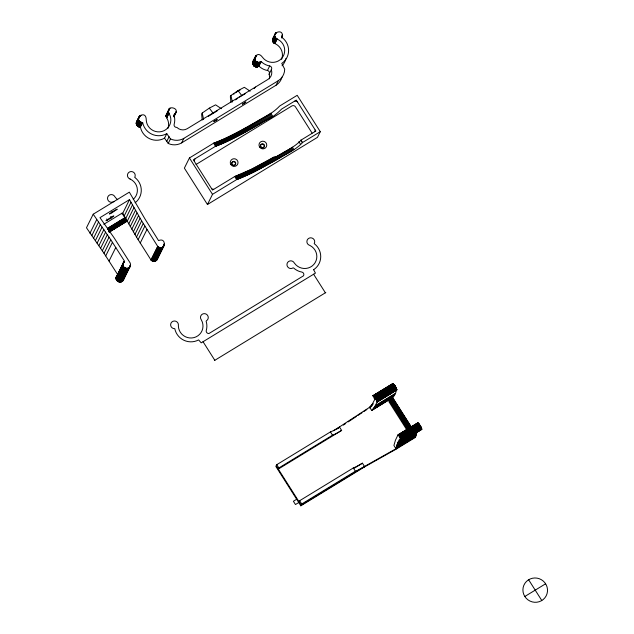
<?xml version="1.0" encoding="UTF-8"?>
<svg xmlns="http://www.w3.org/2000/svg" width="634" height="634" viewBox="0 0 634 634"><rect width="100%" height="100%" fill="white"/><g stroke="black" fill="none" stroke-linecap="round" stroke-linejoin="round"><path stroke-width="0.95" d="M166.782 133.631L166.488 133.798A16.254 15.945 26.4 0 1 142.674 122.631C131.254 120.42 146.153 107.899 146.256 120.032A12.355 12.117 26.4 0 0 161.916 131.476A12.355 12.117 26.4 0 0 169.286 113.93C164.055 103.794 182.711 107.764 173.906 114.865L174.017 115.19A16.254 15.945 26.4 0 1 174.152 124.28A2.473 2.425 26.4 0 0 176.87 127.394A8.361 8.202 26.4 0 0 187.22 128.71L267.952 79.416A8.361 8.202 26.4 0 0 271.328 69.724A2.473 2.425 26.4 0 0 269.68 65.96A16.254 15.945 26.4 0 1 261.422 61.823L261.176 61.585C250.795 66.213 255.431 48.002 262.357 57.1A12.355 12.117 26.4 0 0 281.662 58.368A12.355 12.117 26.4 0 0 278.112 39.53C267.128 34.181 285.015 26.39 282.075 37.525A16.254 15.945 26.4 0 1 281.765 63.416L284.698 69.185A14.202 13.932 26.4 0 1 278.294 80.708L276.052 85.233L181.593 142.904A14.202 13.932 26.4 0 1 168.224 143.442L164.531 138.157L166.782 133.631L170.475 138.917L168.224 143.442M142.666 122.568L140.36 127.101L138.386 126.665L136.881 125.326L136.247 123.424L136.572 121.665L137.832 120.127M123.82 278.675C123.02 285.165 112.749 280.664 116.957 275.671M93.214 214.205L110.768 239.747L124.605 261.311C117.345 267.477 132.68 272.39 130.263 263.126L114.049 237.742L99.966 217.66L129.518 199.615L141.659 220.886L157.715 246.364C165.102 252.609 167.392 236.878 158.555 240.587L144.948 218.881L129.336 192.15L93.214 214.205L86.478 227.78L104.031 253.323L117.353 274.07M167.004 113.399L166.108 115.792L167.043 118.455A12.355 12.117 26.4 0 1 167.97 128.322M261.176 61.585L258.934 66.11C255.304 69.304 250.089 63.178 253.901 60.175M126.562 221.361L109.135 232.099L126.538 221.504L125.611 218.944L122.021 213.183L103.778 224.317M372.126 405.728L369.67 407.234L371.746 410.515L374.488 407.202L377.151 402.011L375.486 398.366L373.077 395.521L374.702 399.555L372.412 403.921L369.67 407.234L333.65 430.74M421.341 429.369C422.49 428.743 419.336 423.9 417.782 422.838L397.993 434.869L395.434 440.21L393.92 445.464L395.996 448.745L395.664 449.419L364.17 467.131L300.833 505.805L275.885 466.481L276.781 464.674L330.433 431.912A13.441 1.371 -32.4 0 0 339.562 427.134L341.639 430.407L278.294 469.081L278.857 467.947L332.509 435.193A13.441 1.371 -32.4 0 0 341.639 430.407M281.591 59.406A12.355 12.117 26.4 0 0 275.869 44.055C272.977 43.429 271.32 39.57 273.579 37.374M300.833 505.805L301.729 503.998L355.381 471.236A13.441 1.371 -32.4 0 0 364.51 466.458L395.996 448.745L397.51 443.491L399.666 438.894L402.107 441.407L400.442 437.706L398.033 434.861L417.877 422.878M395.664 449.419L415.365 437.397L416.99 432.063M274.966 157.541C283.755 151.827 294.255 147.706 301.229 139.979L314.25 132.015A1.95 1.918 26.4 0 0 314.852 129.376L297.679 102.296A2.599 2.552 26.4 0 0 294.105 101.448L281.623 109.064C277.232 113.446 272.572 117.472 266.24 120.151C249.812 129.669 233.399 139.623 215.536 146.264L195.526 158.476A2.599 2.552 26.4 0 0 194.725 161.995L211.487 188.425A1.95 1.91 26.4 0 0 214.173 189.059L234.754 176.506L251.492 169.223L274.625 156.733L276.567 159.792C285.443 154.22 295.793 150.044 302.759 142.381L320.273 131.69L297.195 95.314L279.681 106.005C274.974 111.061 268.99 114.889 262.468 118.178C246.626 127.299 230.808 136.841 213.595 143.205L189.431 157.961L184.375 168.137L207.453 204.513L317.46 137.348L320.273 131.69M126.538 221.504L125.08 219.213M242.529 104.142L245.802 102.066M245.826 102.098L242.545 104.174M391.447 398.485C397.027 394.681 398.287 386.003 392.644 383.847M136.429 122.037L139.218 116.45M136.286 122.624L139.472 116.141M136.247 123.02L139.757 115.856M136.247 123.226L140.074 115.602M136.247 123.424L138.497 118.899M138.743 118.51L140.241 115.491M136.294 123.828L138.513 119.105M136.334 124.026L138.577 119.501M136.381 124.216L138.632 119.699M136.445 124.415L138.688 119.889M140.217 116.64L140.962 115.134M136.508 124.605L138.759 120.08M136.587 124.787L138.838 120.262M136.675 124.969L138.925 120.452M136.778 125.152L139.02 120.626M136.881 125.326L139.131 120.801M136.999 125.492L139.242 120.967M137.126 125.651L139.369 121.126M137.261 125.801L139.504 121.284M137.396 125.952L139.646 121.427M137.546 126.095L139.797 121.57M137.705 126.221L139.948 121.696M137.863 126.348L140.114 121.823M138.03 126.467L140.28 121.942M138.204 126.57L140.455 122.045M138.386 126.665L140.637 122.14M138.569 126.76L140.819 122.235M138.759 126.832L141.01 122.314M138.949 126.903L141.2 122.378M139.147 126.966L141.39 122.441M139.345 127.014L141.588 122.489M139.543 127.054L141.794 122.528M139.749 127.077L141.992 122.552M139.948 127.093L142.198 122.568M140.154 127.101L142.404 122.576M89.941 233.241L96.677 219.665M91.756 235.713L98.492 222.138M93.555 238.202L100.291 224.626M95.338 240.698L102.074 227.123M97.105 243.202L103.841 229.627M98.856 245.715L105.593 232.139M166.203 114.992L169.119 109.032M166.132 115.388L169.524 108.58M166.116 115.594L169.674 108.446M166.108 115.99L169.991 108.2M100.592 248.243L107.336 234.667M166.124 116.196L168.367 111.671M166.148 116.394L168.39 111.869M166.179 116.593L168.43 112.067M166.227 116.791L168.478 112.266M166.282 116.981L168.533 112.456M166.346 117.179L168.596 112.654M166.425 117.361L168.668 112.836M166.512 117.544L168.755 113.018M166.607 117.726L168.85 113.201M166.71 117.9L168.953 113.375M102.32 250.779L109.056 237.203M122.021 213.183L121.688 213.856L122.782 213.19L129.518 199.615M104.031 253.323L110.768 239.747M173.74 116.046L175 113.534M157.779 257.142C158.302 260.748 153.166 262.777 150.979 259.94L136.508 237.076L124.24 215.877L130.984 202.301M173.882 115.998L176.125 111.473M173.859 116.402L175.745 112.432M173.859 116.727L176.038 112.273M173.906 116.799L175.927 112.654M105.727 255.874L112.464 242.299M125.722 218.556L132.458 204.98M166.837 141.263L169.088 136.738M127.22 221.234L133.956 207.659M109.064 261.01L115.808 247.434M128.726 223.897L135.462 210.322M130.255 226.544L136.992 212.976M131.793 229.191L138.529 215.615M133.354 231.83L140.09 218.254M134.923 234.461L141.659 220.886M181.593 142.904L183.844 138.378L278.294 80.708M116.157 277.272L123.693 262.096M116.085 277.668L123.971 261.802M116.062 278.064L124.121 261.668M116.062 278.271L122.798 264.695M123.012 264.085L124.438 261.422M136.508 237.076L143.252 223.501M116.077 278.469L122.814 264.893M116.101 278.667L122.837 265.099M116.133 278.873L122.877 265.297M116.18 279.063L122.917 265.495M116.236 279.261L122.972 265.686M116.299 279.451L123.044 265.876M116.379 279.642L123.115 266.066M116.466 279.824L123.202 266.248M116.561 280.006L123.297 266.431M116.664 280.18L123.4 266.605M116.775 280.347L123.511 266.771M116.902 280.513L123.638 266.938M117.028 280.672L123.765 267.096M117.171 280.814L123.907 267.247M117.314 280.957L124.05 267.389M117.464 281.092L124.209 267.524M138.117 239.692L144.853 226.116M117.631 281.219L124.367 267.651M117.797 281.337L124.533 267.77M117.964 281.448L124.708 267.873M118.146 281.551L124.882 267.976M118.328 281.647L125.064 268.071M118.518 281.726L125.255 268.15M221.401 108.707L215.615 104.84L209.315 108.129L202.222 113.018L201.628 114.223L202.246 120M118.709 281.797L125.445 268.222M118.899 281.861L125.643 268.285M119.097 281.916L125.841 268.341M119.295 281.956L126.039 268.38M119.501 281.987L126.237 268.412M119.707 282.003L126.443 268.436M119.905 282.019L126.649 268.444M120.111 282.019L126.848 268.444M120.317 282.011L127.054 268.436M120.515 281.987L127.252 268.412M120.714 281.956L127.458 268.38M120.92 281.916L127.656 268.341M140.225 243.06L146.961 229.492M121.11 281.861L127.854 268.285M121.308 281.797L128.044 268.222M121.498 281.726L128.234 268.15M121.68 281.647L128.599 267.976M122.037 281.456L128.773 267.881M122.203 281.345L128.94 267.77M122.37 281.227L130.58 264.703M122.671 280.965L130.572 264.901M122.948 280.672L130.525 265.297M123.297 280.18L130.382 265.884M250.121 91.169L244.336 87.31L238.035 90.599L230.942 95.488L230.348 96.693L230.966 102.47M150.979 259.94L157.715 246.364M151.114 260.091L157.858 246.515M151.264 260.233L158.001 246.658M233.835 94.276L234.033 93.872M151.415 260.368L158.151 246.792M151.574 260.495L158.318 246.919M151.74 260.614L158.484 247.038M151.914 260.725L158.658 247.149M152.097 260.828L158.833 247.252M152.279 260.915L159.015 247.339M152.461 260.994L159.205 247.426M152.659 261.073L159.396 247.498M152.849 261.129L159.586 247.561M153.048 261.184L159.784 247.609M153.246 261.224L159.99 247.648M153.452 261.256L160.188 247.68M153.65 261.279L160.394 247.704M252.855 61.625L255.375 56.561M153.856 261.287L160.592 247.712M252.673 62.195L255.724 56.077M252.609 62.592L256.001 55.784M154.062 261.287L160.798 247.72M252.586 62.996L256.302 55.523M154.26 261.279L161.004 247.704M252.586 63.194L256.469 55.404M154.466 261.256L161.202 247.688M252.601 63.4L254.844 58.875M255.51 57.559L256.635 55.293M252.657 63.796L254.868 59.073M154.664 261.232L161.408 247.656M252.704 63.994L254.947 59.469M154.862 261.184L161.607 247.609M252.76 64.185L255.003 59.659M155.061 261.137L161.797 247.561M155.251 261.073L161.995 247.498M252.823 64.383L255.074 59.858M155.441 261.002L162.185 247.426M252.903 64.565L255.145 60.04M155.631 260.915L162.367 247.347M155.805 260.828L162.55 247.252M155.988 260.725L164.515 243.567M156.154 260.614L164.531 243.773M156.471 260.368L164.523 244.177M156.764 260.099L164.507 244.375M157.026 259.789L164.388 244.962M253.687 65.746L255.938 61.221M253.838 65.888L256.081 61.363M253.988 66.023L256.231 61.498M254.147 66.15L256.398 61.625M254.313 66.261L256.564 61.736M254.488 66.372L256.73 61.847M254.662 66.475L256.913 61.95M254.844 66.57L257.095 62.045M255.034 66.649L257.277 62.124M255.225 66.721L257.475 62.195M255.423 66.784L257.666 62.259M255.621 66.832L257.864 62.314M255.819 66.879L258.062 62.354M256.017 66.911L258.268 62.386M256.223 66.927L258.466 62.401M256.421 66.942L258.672 62.417M256.627 66.942L258.878 62.417M256.833 66.927L259.076 62.409M257.032 66.911L259.282 62.386M257.238 66.879L259.48 62.354M257.436 66.839L259.678 62.314M257.626 66.784L259.877 62.259M257.824 66.721L260.067 62.195M258.006 66.649L260.257 62.124M258.197 66.57L260.439 62.045M258.379 66.475L260.622 61.95M258.553 66.38L260.796 61.855M272.668 38.912L275.441 33.309M272.541 39.498L275.83 32.849M273.729 37.232L276.123 32.58M275.164 34.711L276.281 32.453M272.612 40.901L274.855 36.376M272.668 41.091L274.91 36.566M272.723 41.281L274.974 36.756M272.802 41.472L275.045 36.946M272.882 41.662L275.124 37.137M272.977 41.836L275.219 37.319M273.072 42.018L275.322 37.493M273.183 42.185L275.433 37.66M273.302 42.351L275.552 37.826M273.428 42.51L275.679 37.985M273.571 42.66L275.814 38.135M273.714 42.811L275.956 38.286M273.864 42.946L276.107 38.42M274.023 43.072L276.266 38.547M274.181 43.191L276.432 38.674M274.356 43.31L276.598 38.785M274.53 43.413L276.773 38.888M274.712 43.508L276.955 38.983M274.894 43.587L277.145 39.062M281.678 36.225L282.423 34.711M281.781 37.224L282.526 35.512M281.765 37.422L282.518 35.916M281.67 38.016L282.495 36.114M269.379 78.822A8.361 8.202 26.4 0 0 269.078 74.249A2.473 2.425 26.4 0 0 267.437 70.485L269.68 65.96M269.078 74.249L271.328 69.724M207.453 204.513L212.501 194.337L236.696 179.565L253.434 172.274L276.567 159.792M299.089 501.851L299.652 500.717L353.304 467.963A13.441 1.371 -32.4 0 0 362.426 463.177L364.51 466.458L364.17 467.131M339.562 427.134L337.534 428.838M369.67 407.234L369.329 407.916L370.969 406.909M411.117 426.666L392.929 397.993L390.132 399.896L388.856 401.576L407.052 430.256M254.179 88.554L255.462 87.072M117.092 275.521L117.536 275.116M167.281 113.106L167.748 112.725M111.529 217.874L113.851 215.964L112.226 216.463L105.965 220.783L111.529 217.874L110.696 216.566M235.483 92.873L236.926 91.882M208.332 116.315L217.224 110.887M235.483 99.863L237.837 98.238M239.406 97.16L245.104 93.792M213.698 189.265L212.525 190.065L211.891 188.884M343.295 425.121L345.736 423.504M348.177 421.895L356.308 416.514M357.941 415.444L362.006 412.75M363.631 411.68L366.888 409.524M294.62 101.202L296.292 100.109L297.314 101.844M313.616 269.704L313.893 269.529A16.254 15.945 26.4 0 0 314.202 243.63A3.899 3.828 26.4 0 0 311.983 238.019A3.899 3.828 26.4 0 0 306.919 241.078L306.983 242.481A3.899 3.828 26.4 0 0 309.463 245.247L310.24 245.643A12.355 12.117 26.4 0 1 313.798 264.473A12.355 12.117 26.4 0 1 294.485 263.213L294.327 263.031A3.899 3.828 26.4 0 0 289.215 261.168A3.899 3.828 26.4 0 0 287.273 266.153L288.066 267.326A3.899 3.828 26.4 0 0 292.924 267.96L293.55 267.928A16.254 15.945 26.4 0 0 301.808 272.065A2.473 2.425 26.4 0 1 303.456 275.838L208.998 333.5A2.473 2.425 26.4 0 1 206.28 330.393A16.254 15.945 26.4 0 0 206.145 321.295L206.446 320.756A3.899 3.828 26.4 0 0 208.015 316.2L207.286 314.987A3.899 3.828 26.4 0 0 201.881 314.488A3.899 3.828 26.4 0 0 201.319 319.813L201.414 320.035A12.355 12.117 26.4 0 1 194.044 337.589A12.355 12.117 26.4 0 1 178.384 326.145L178.376 325.282A3.899 3.828 26.4 0 0 176.934 321.882L175.689 321.2A3.899 3.828 26.4 0 0 170.649 324.307A3.899 3.828 26.4 0 0 174.73 328.681L174.802 328.737A16.254 15.945 26.4 0 0 198.616 339.903L201.216 342.843L315.439 273.111L313.584 269.64M196.08 164.452L291.854 105.973A2.599 2.552 26.4 0 1 295.428 106.821L312.087 133.077M107.487 228.351L124.906 217.724M107.598 228.525L125.009 217.898M107.701 228.7L125.112 218.072M107.804 228.882L125.223 218.247M107.907 229.056L125.318 218.421M108.002 229.231L125.421 218.595M108.105 229.405L125.516 218.77M108.192 229.571L125.611 218.944M108.287 229.746L125.698 219.11M108.374 229.912L125.786 219.277M108.454 230.079L125.873 219.443M108.541 230.237L125.952 219.602M108.612 230.396L126.031 219.76M108.683 230.546L126.103 219.919M108.755 230.697L126.166 220.069M108.81 230.839L126.229 220.212M108.874 230.982L126.285 220.347M108.921 231.117L126.34 220.481M108.969 231.236L126.388 220.608M109.008 231.362L126.428 220.727M109.048 231.473L126.459 220.838M109.08 231.576L126.491 220.949M109.127 231.767L126.523 221.044M109.143 231.925L126.554 221.218M214.387 360.564L325.821 292.528M372.935 395.679L392.866 383.515M372.935 395.806L392.985 383.57M372.958 395.965L393.112 383.665M373.481 395.751L393.183 383.721M373.553 395.822L393.342 383.863M373.719 395.981L393.421 383.95M373.806 396.076L393.516 384.046M373.901 396.171L393.603 384.141M373.997 396.282L393.698 384.252M374.092 396.393L393.793 384.363M374.195 396.519L393.896 384.489M374.29 396.646L393.999 384.616M374.401 396.781L394.102 384.751M374.504 396.916L394.205 384.893M374.615 397.066L394.316 385.036M374.718 397.217L394.427 385.187M374.829 397.367L394.53 385.337M374.94 397.526L394.641 385.496M375.051 397.692L394.752 385.662M375.162 397.859L394.863 385.829M375.273 398.025L394.974 385.995M375.383 398.2L395.085 386.169M375.486 398.366L395.196 386.336M375.597 398.54L395.299 386.51M375.7 398.715L395.402 386.685M375.803 398.897L395.513 386.867M375.907 399.071L395.608 387.041M376.01 399.246L395.711 387.216M376.105 399.42L395.806 387.39M376.2 399.586L395.901 387.556M376.287 399.761L395.988 387.731M376.374 399.927L396.076 387.897M376.461 400.094L396.163 388.063M376.541 400.252L396.242 388.222M376.612 400.411L396.321 388.38M376.683 400.569L396.393 388.539M376.754 400.72L396.456 388.69M376.818 400.862L396.519 388.832M376.873 400.997L396.575 388.967M376.929 401.132L396.63 389.102M376.976 401.259L396.678 389.228M377.016 401.377L396.718 389.347M377.048 401.488L396.757 389.458M371.778 404.841L373.418 403.842M377.079 401.599L396.789 389.569M377.127 401.79L396.829 389.759M377.151 401.948L396.844 389.839M377.151 402.011L396.852 389.981M370.407 406.497L372.047 405.498M375.439 405.546L395.141 393.516M375.074 406.22L394.784 394.189M374.789 406.719L394.491 394.689M374.488 407.202L394.189 395.172M374.179 407.67L393.88 395.64M373.862 408.122L393.563 396.091M373.529 408.558L393.231 396.527M373.196 408.978L392.898 396.947M372.847 409.382L392.549 397.352M372.491 409.778L392.192 397.748M371.746 410.515L391.828 398.12M398.231 434.94L418.068 423.005L398.366 435.035M398.437 435.09L418.218 423.132M398.596 435.241L418.297 423.211M398.675 435.32L418.385 423.29M398.762 435.415L418.472 423.385M398.857 435.51L418.559 423.488M398.952 435.621L418.654 423.591M399.048 435.74L418.749 423.71M399.151 435.859L418.852 423.829M399.254 435.986L418.955 423.956M399.357 436.121L419.058 424.091M399.46 436.263L419.161 424.233M399.571 436.406L419.272 424.376M296.672 499.251L293.391 501.256L295.468 504.537L298.749 502.532M399.674 436.557L419.383 424.526M399.785 436.707L419.486 424.677M399.896 436.866L419.597 424.835M400.006 437.032L419.708 425.002M400.117 437.198L419.819 425.168M400.228 437.365L419.93 425.335M400.339 437.539L420.041 425.509M400.442 437.706L420.152 425.676M400.553 437.88L420.255 425.85M400.656 438.054L420.366 426.032M400.759 438.237L420.469 426.206M400.862 438.411L420.572 426.381M400.965 438.585L420.667 426.555M401.06 438.76L420.762 426.73M401.156 438.926L420.857 426.904M401.243 439.1L420.952 427.07M401.33 439.267L421.039 427.237M353.986 468.336L362.426 463.177M401.417 439.433L421.119 427.403M401.496 439.592L421.198 427.562M398.231 441.771L400.696 440.265M401.576 439.75L421.277 427.72M401.647 439.909L421.348 427.879M401.71 440.059L421.412 428.029M401.774 440.202L421.475 428.172M397.74 442.904L421.531 428.307M401.885 440.471L421.586 428.441M401.932 440.598L421.634 428.568M397.51 443.491L401.615 440.987M401.972 440.717L421.673 428.687M402.035 440.939L421.713 428.806M401.56 441.335L421.769 429.004M397.288 444.093L421.8 429.178M401.766 441.494L421.808 429.258M401.877 441.549L421.808 429.376M397.074 444.711L416.776 432.681M396.868 445.345L416.578 433.315M396.678 445.995L416.379 433.965M396.496 446.661L416.197 434.631M364.51 466.458L301.166 505.124L276.218 465.8M396.321 447.342L416.023 435.312M396.155 448.032L415.856 436.002M395.996 448.745L415.706 436.715M524.817 596.491A12.355 12.117 26.4 0 0 546.12 595.952A12.355 12.117 26.4 0 0 534.716 577.978A12.355 12.117 26.4 0 0 524.817 596.491L545.612 583.787M164.531 138.157L164.246 138.323A16.254 15.945 26.4 0 1 140.431 127.157L140.423 127.093M195.074 158.825L193.338 159.816L194.472 161.48M275.037 157.383L275.576 157.081M314.654 131.69L315.891 131.008L315.098 129.93M237.647 91.383L240.056 90.123M135.129 202.777A16.254 15.945 26.4 0 0 134.757 177.377L134.709 177.346A3.899 3.828 26.4 0 0 133.013 171.957A3.899 3.828 26.4 0 0 127.743 173.859A3.899 3.828 26.4 0 0 130.018 178.994L130.216 179.057M130.018 178.994L130.224 179.097A12.355 12.117 26.4 0 1 133.219 199.33M258.934 66.11L259.179 66.348A16.254 15.945 26.4 0 0 267.437 70.485M114.112 201.675L113.811 201.477A3.899 3.828 26.4 0 1 108.62 201.073L107.835 199.892A3.899 3.828 26.4 0 1 109.769 194.915A3.899 3.828 26.4 0 1 114.889 196.778L115.047 196.96A12.355 12.117 26.4 0 0 117.734 199.718M238.035 90.599L241.76 95.536M209.315 108.129L213.04 113.074M300.936 140.162L302.466 142.563M300.841 140.225L302.363 142.626M298.891 141.667L300.397 144.1M270.781 113.177L272.723 116.236M292.337 147.151L293.859 149.553M269.854 113.74L271.788 116.799M291.402 147.714L292.924 150.123M268.919 114.31L270.861 117.369M290.475 148.285L291.997 150.686M267.992 114.873L269.933 117.932M289.548 148.839L291.069 151.249M267.065 115.428L269.006 118.487M288.621 149.402L290.142 151.803M266.145 115.982L268.087 119.041M287.693 149.957L289.223 152.358M265.218 116.537L267.16 119.596M286.774 150.512L288.296 152.913M264.299 117.092L266.24 120.151M285.855 151.058L287.376 153.468M263.387 117.639L265.321 120.698M284.935 151.605L286.457 154.014M262.468 118.178L264.41 121.237M284.024 152.152L285.546 154.553M261.557 118.724L263.498 121.776M283.113 152.691L284.634 155.1M260.645 119.255L262.587 122.314M282.201 153.23L283.723 155.631M259.742 119.794L261.683 122.853M281.29 153.761L282.819 156.17M258.838 120.317L260.78 123.376M280.387 154.292L281.916 156.693M257.935 120.848L259.877 123.907M279.491 154.823L281.013 157.224M257.039 121.371L258.981 124.43M278.595 155.338L280.117 157.747M256.152 121.887L258.086 124.946M277.7 155.861L279.222 158.262M255.256 122.402L257.198 125.461M276.812 156.376L278.334 158.777M254.377 122.909L256.31 125.968M253.489 123.416L255.431 126.475M252.617 123.915L254.559 126.974M273.753 157.232L275.695 160.291M251.746 124.415L253.679 127.474M272.882 157.731L274.815 160.79M250.874 124.906L252.815 127.965M272.01 158.223L273.951 161.282M250.01 125.397L251.952 128.456M271.146 158.714L273.088 161.773M249.154 125.881L251.096 128.94M270.29 159.197L272.232 162.256M248.298 126.356L250.24 129.415M269.434 159.673L271.376 162.732M247.45 126.832L249.392 129.891M268.586 160.148L270.528 163.207M246.602 127.299L248.544 130.358M267.738 160.624L269.68 163.675M245.77 127.767L247.712 130.826M266.906 161.084L268.848 164.143M244.938 128.227L246.88 131.286M266.074 161.543L268.016 164.602M244.106 128.678L246.047 131.737M265.242 161.995L267.183 165.054M243.29 129.13L245.231 132.189M264.426 162.447L266.367 165.506M528.637 579.761L541.801 600.517M242.473 129.574L244.415 132.633M263.609 162.89L265.551 165.95M241.665 130.01L243.607 133.069M262.801 163.326L264.743 166.385M240.865 130.445L242.798 133.505M262 163.762L263.934 166.821M240.064 130.873L242.006 133.933M261.2 164.19L263.142 167.249M239.272 131.293L241.213 134.353M260.408 164.61L262.349 167.669M238.495 131.713L240.429 134.773M259.631 165.03L261.565 168.089M237.718 132.126L239.652 135.185M258.854 165.442L260.788 168.501M236.95 132.53L238.883 135.589M258.086 165.846L260.019 168.906M236.181 132.926L238.122 135.985M257.317 166.243L259.258 169.302M235.428 133.322L237.37 136.381M256.564 166.639L258.506 169.698M234.683 133.711L236.625 136.762M255.819 167.027L257.761 170.086M233.938 134.091L235.88 137.15M255.074 167.408L257.016 170.467M233.209 134.463L235.151 137.523M254.345 167.78L256.287 170.839M232.48 134.836L234.422 137.887M253.616 168.153L255.557 171.212M231.767 135.193L233.708 138.252M252.903 168.509L254.844 171.568M231.053 135.549L232.995 138.608M252.189 168.866L254.131 171.925M230.356 135.898L232.298 138.957M251.492 169.223L253.434 172.274M229.659 136.247L231.6 139.306M250.795 169.563L252.736 172.622M228.977 136.579L230.919 139.638M250.113 169.896L252.055 172.955M228.295 136.912L230.237 139.971M249.431 170.229L251.373 173.288M227.63 137.237L229.571 140.296M248.766 170.554L250.707 173.613M392.755 398.097L410.943 426.769M392.581 398.2L411.292 427.696M226.972 137.554L228.914 140.613M248.108 170.871L250.05 173.93M313.608 274.229L325.385 292.797M392.414 398.31L411.117 427.807M392.24 398.421L410.951 427.918M392.066 398.532L410.777 428.029M391.899 398.643L410.087 427.316M226.322 137.863L228.264 140.922M247.458 171.18L249.4 174.239M391.733 398.754L409.921 427.427M391.566 398.865L409.754 427.538M391.4 398.976L410.111 428.465M391.241 399.087L409.952 428.576M225.68 138.172L227.622 141.231M246.816 171.489L248.758 174.548M391.083 399.19L409.279 427.863M390.932 399.301L409.128 427.974M390.79 399.404L409.501 428.893M225.046 138.466L226.988 141.525M246.182 171.782L248.124 174.841M390.647 399.507L409.358 428.996M390.504 399.61L409.215 429.099M390.378 399.705L409.089 429.202M390.251 399.8L408.962 429.297M224.42 138.759L226.362 141.818M245.556 172.076L247.498 175.135M390.132 399.896L408.32 428.568M390.021 399.983L408.209 428.655M389.918 400.062L408.106 428.743M389.815 400.149L408.011 428.822M389.728 400.22L407.916 428.901M223.81 139.044L225.752 142.095M244.946 172.361L246.888 175.42M389.648 400.3L407.765 429.044M389.506 400.426L408.217 429.923M389.45 400.49L407.591 429.218M389.363 400.593L407.519 429.313M223.2 139.314L225.141 142.373M244.336 172.63L246.277 175.689M222.605 139.583L224.547 142.642M243.741 172.9L245.683 175.959M222.019 139.852L223.961 142.904M243.155 173.169L245.096 176.228M221.448 140.106L223.382 143.165M242.584 173.423L244.518 176.482M220.878 140.352L222.819 143.411M242.014 173.668L243.955 176.727M220.323 140.59L222.265 143.649M241.459 173.914L243.401 176.965M219.776 140.827L221.71 143.886M240.912 174.144L242.846 177.203M219.237 141.057L221.179 144.116M240.373 174.374L242.315 177.433M218.706 141.271L220.648 144.33M239.842 174.588L241.784 177.647M218.191 141.485L220.133 144.544M239.327 174.802L241.269 177.861M217.684 141.691L219.626 144.75M238.82 175.008L240.762 178.067M217.193 141.889L219.126 144.948M238.329 175.206L240.262 178.265M216.701 142.079L218.643 145.138M237.837 175.396L239.779 178.455M216.226 142.262L218.167 145.321M237.362 175.578L239.303 178.637M215.766 142.436L217.7 145.495M236.902 175.753L238.836 178.812M215.306 142.602L217.248 145.662M236.442 175.919L238.384 178.978M214.863 142.761L216.804 145.82M235.999 176.078L237.94 179.137M214.435 142.912L216.376 145.971M235.571 176.228L237.512 179.287M214.015 143.054L215.948 146.113M235.151 176.371L237.084 179.43M213.603 143.197L215.679 146.47M234.754 176.506L236.696 179.565M189.431 157.961L212.501 194.337M330.433 431.912L332.509 435.193M353.304 467.963L355.381 471.236M203.046 341.726L214.823 360.294M276.781 464.674L278.857 467.947M299.652 500.717L301.729 503.998M106.758 218.968L107.59 220.283M275.925 156.875L277.446 159.285M122.782 213.19L124.24 215.877M230.942 95.488L232.353 102.019M202.222 113.018L203.625 119.557M260.487 146.803A1.95 1.91 26.4 0 1 261.699 144.33A1.95 1.91 26.4 0 1 264.18 145.654A1.95 1.91 26.4 0 1 262.793 148.031M261.89 148.031A1.95 1.91 26.4 0 1 261.501 147.896M231.719 163.152A1.95 1.91 26.4 0 1 234.628 162.09A1.95 1.91 26.4 0 1 234.873 165.165M234.263 165.514A1.95 1.91 26.4 0 1 232.971 165.514M231.846 164.531A1.95 1.91 26.4 0 1 231.735 164.246M285.958 58.494A16.254 15.945 26.4 0 1 282.067 65.77M183.844 138.378A14.202 13.932 26.4 0 1 170.475 138.917M282.003 77.11A14.202 13.932 26.4 0 1 276.052 85.233M213.912 121.538L217.082 119.596L213.912 121.538M111.671 212.065L109.349 213.967L110.966 213.476L117.227 209.157L111.671 212.065M260.891 146.716A1.95 1.91 26.4 0 0 264.259 146.628A1.95 1.91 26.4 0 0 262.46 143.791A1.95 1.91 26.4 0 0 260.891 146.716M232.171 164.254A1.95 1.91 26.4 0 0 235.539 164.166A1.95 1.91 26.4 0 0 233.732 161.329A1.95 1.91 26.4 0 0 232.171 164.254M230.871 164.578A3.899 3.828 26.4 0 0 237.591 164.404A3.899 3.828 26.4 0 0 233.994 158.73A3.899 3.828 26.4 0 0 230.871 164.578M259.591 147.04A3.899 3.828 26.4 0 0 266.32 146.874A3.899 3.828 26.4 0 0 262.714 141.192A3.899 3.828 26.4 0 0 259.591 147.04"/></g></svg>
